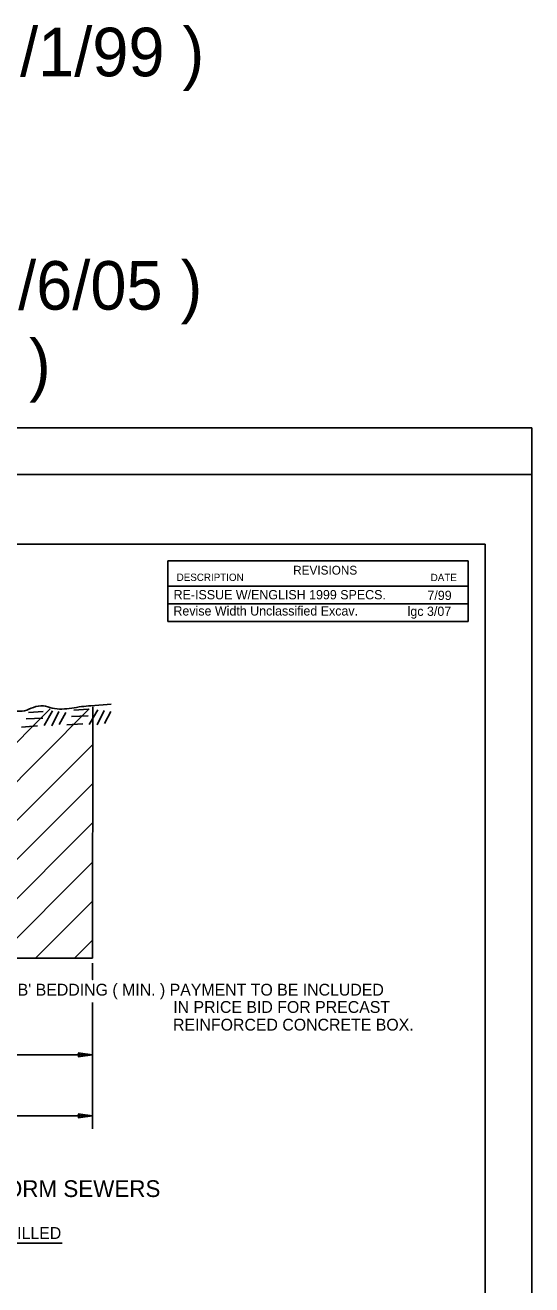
# Model space of a CAD drawing. Extents: x -61 to 299, y -30 to 298.
# Drawn here: x 245 to 299.4, y 153.9 to 289.3 of the extents above; entities that cross this region are included whole.
import ezdxf

# ---------------------------------------------------------------- set-up
doc = ezdxf.new("R2010")
doc.units = 0
doc.layers.add('Default', color=7, linetype='Continuous')
doc.layers.add('Level 1', color=7, linetype='Continuous')

msp = doc.modelspace()

# ---------------------------------------------------------------- linework, layer by layer
at = {"layer": 'Level 1'}
for p, q in [((-60.56, 245.99), (299.42, 245.99)), ((299.42, 16.01), (299.42, 245.99)), ((-45.56, 240.99), (299.42, 240.99)), ((-30.56, 233.49), (294.42, 233.49)), ((294.42, 28.51), (294.42, 233.49)), ((260.31, 228.98), (292.57, 228.98)), ((260.31, 227.09), (292.57, 227.09)), ((260.31, 225.19), (292.57, 225.19)), ((220.91, 189.04), (247.65, 215.78)), ((225.11, 189.04), (251.85, 215.78)), ((245.32, 215.39), (246.91, 215.51)), ((247, 213.99), (247.92, 215.58)), ((248.59, 215.5), (247.84, 213.96)), ((249.34, 215.38), (248.63, 214.11)), ((250.19, 215.64), (251.78, 215.76)), ((251.86, 214.11), (252.77, 215.7)), ((252.01, 216.11), (254.21, 216.29)), ((252.21, 188.99), (252.25, 216.01)), ((253.44, 215.62), (252.69, 214.07)), ((254.19, 215.5), (253.48, 214.23)), ((245.06, 214.72), (246.85, 214.8)), ((249.44, 214.07), (251.16, 214.19)), ((249.94, 214.97), (251.72, 215.04)), ((244.57, 213.83), (246.29, 213.95)), ((229.31, 189.04), (252.19, 211.92)), ((233.51, 189.04), (252.19, 207.72)), ((237.71, 189.04), (252.19, 203.52)), ((241.91, 189.04), (252.19, 199.32)), ((246.11, 189.04), (252.19, 195.12)), ((250.31, 189.04), (252.19, 190.92)), ((252.21, 188.99), (234.4, 188.99)), ((252.21, 184.23), (252.21, 170.63)), ((252.21, 178.59), (250.68, 178.8)), ((234.39, 178.59), (252.21, 178.59)), ((252.21, 178.59), (250.68, 178.38)), ((175.96, 172.03), (252.21, 172.03)), ((252.21, 172.03), (250.68, 172.24)), ((252.21, 172.03), (250.68, 171.82)), ((248.94, 158.35), (215.85, 158.35))]:
    msp.add_line(p, q, dxfattribs=at)
for points in [[(292.57, 225.19), (292.57, 231.7), (260.31, 231.7), (260.31, 225.19)], [(252.21, 188.45), (252.21, 186.69), (252.21, 186.69)], [(250.68, 178.38), (250.8, 178.59), (250.68, 178.8)], [(250.68, 171.82), (250.8, 172.03), (250.68, 172.24)]]:
    msp.add_lwpolyline(points, dxfattribs=at)
msp.add_spline([(252.01, 216.11), (251.03, 216.03), (249.97, 215.86), (248.92, 215.77), (247.87, 215.86), (246.91, 216.12), (245.86, 215.94), (244.89, 215.59), (243.84, 215.59), (242.88, 216.03), (241.83, 216.47), (240.87, 216.21), (239.81, 216.47), (238.85, 216.12), (237.71, 215.94), (236.57, 215.94), (235.61, 216.29), (234.56, 216.38), (233.6, 215.94), (232.46, 215.77), (231.41, 215.59), (230.44, 215.94), (229.39, 215.86), (228.34, 215.59), (227.38, 216.03), (226.24, 215.86), (225.1, 215.68), (223.79, 215.86), (222.74, 215.86), (221.68, 215.86), (220.63, 215.77), (219.58, 215.94), (218.71, 216.47), (217.92, 215.77), (217.04, 215.24), (215.99, 215.42), (215.03, 215.77), (213.98, 215.86), (213.01, 216.21), (211.96, 216.29), (211, 215.94), (209.95, 215.86), (208.9, 215.94), (207.85, 215.68), (207.06, 215.07), (206.09, 215.51), (204.87, 215.86), (203.82, 215.59), (202.77, 215.68), (201.8, 216.12), (200.75, 216.12), (199.7, 215.86), (198.65, 215.51), (197.69, 215.77), (196.46, 216.03), (195.15, 216.12), (194.09, 215.94), (193.13, 215.68), (192.08, 215.77), (191.03, 215.86), (189.98, 216.12), (189.01, 216.38), (187.96, 216.29), (186.91, 216.38), (185.86, 215.94), (184.81, 215.94), (183.76, 215.86), (182.53, 215.77), (181.48, 216.03), (180.43, 215.86), (179.38, 216.29), (178.15, 216.29), (177.1, 216.29), (176.05, 216.29), (175.09, 216.03), (174.12, 215.68), (172.4, 215.49)], degree=3, dxfattribs=at)

# ---------------------------------------------------------------- texts
at = {"layer": 'Default'}
for s, height, p in [('( p. R-75E ) Standard Box Installation - ( SBI-3-01E ) - PREVIOUS ENGLISH ( 6/6/05 )', 5.22, (-3.29, 258.7)), ('RE-ISSUE W/ENGLISH 1999 SPECS.           ', 1, (260.92, 227.56)), ('7/99', 1, (288.2, 227.49)), ('Revise Width Unclassified Excav.       ', 1, (260.9, 225.82)), ('lgc 3/07', 1, (286.07, 225.78))]:
    msp.add_text(s, height=height, dxfattribs=at).set_placement(p)
at = {"layer": 'Level 1'}
for s, height, p in [('( p. R-75E ) Standard Box Installation - ( SBI-3-00E ) - PREVIOUS ENGLISH ( 7/1/99 )', 5.22, (-3.08, 283.79)), ('( p. R-75E ) Standard Box Installation - ( SBI-3-02E ) - FINAL ENGLISH ( 3/1/07 )', 5.22, (-3.29, 250.26)), ('DESCRIPTION', 0.7876, (261.25, 229.54)), ('REVISIONS', 0.945, (273.77, 230.22)), ('DATE', 0.788, (288.55, 229.52)), ("4'' CLASS 'B' BEDDING ( MIN. ) PAYMENT TO BE INCLUDED", 1.2749, (235.7, 184.96)), ('IN PRICE BID FOR PRECAST', 1.2749, (260.88, 183.1)), ('REINFORCED CONCRETE BOX.', 1.2749, (260.86, 181.2)), ('REQUIREMENTS FOR EXCAVATION OF PRECAST R.C.B. STORM SEWERS', 1.8, (173.91, 163.31)), ("4'' NOMINAL SPACING MAY BE FILLED", 1.2749, (217.69, 158.8))]:
    msp.add_text(s, height=height, dxfattribs=at).set_placement(p)

doc.saveas('drawing.dxf')
